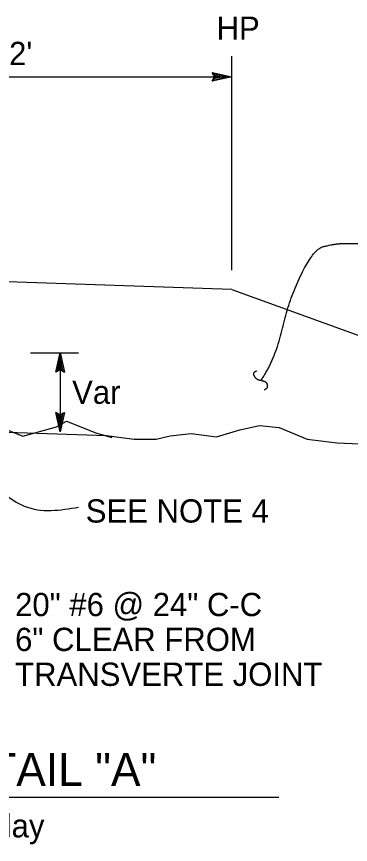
# Model space of a CAD drawing. Extents: x -894 to 866, y -476 to 714.
# Drawn here: x 503.6 to 604.2, y -218.7 to 30.5 of the extents above; entities that cross this region are included whole.
import ezdxf

# ---------------------------------------------------------------- set-up
doc = ezdxf.new("R2010")
doc.units = 0
for name, color, linetype in [('56 Stage 3 Anno', 7, 'Continuous'), ('57 Undefined', 7, 'Continuous'), ('60 Nongeo Data', 7, 'Continuous')]:
    doc.layers.add(name, color=color, linetype=linetype)

msp = doc.modelspace()

# ---------------------------------------------------------------- linework, layer by layer
at = {"layer": '56 Stage 3 Anno'}
for p, q in [((568.48, -45.83), (568.48, 18.62)), ((448.48, 12.33), (568.48, 12.33)), ((507.81, -70.77), (522.33, -70.77)), ((516.74, -70.67), (516.74, -94.55))]:
    msp.add_line(p, q, dxfattribs=at)
for points in [[(562.57, 13.65), (568.48, 12.33), (562.57, 11.02), (562.78, 11.37), (567.11, 12.33), (562.78, 13.3), (562.99, 12.95), (565.76, 12.33), (562.99, 11.72), (563.2, 12.07), (564.4, 12.33), (563.2, 12.6), (563.36, 12.33), (562.57, 11.02), (563.36, 12.33)], [(515.42, -76.58), (516.74, -70.67), (518.05, -76.58), (517.7, -76.37), (516.74, -72.04), (515.77, -76.37), (516.12, -76.16), (516.74, -73.39), (517.35, -76.16), (517, -75.95), (516.74, -74.75), (516.47, -75.95), (516.74, -75.79), (518.05, -76.58), (516.74, -75.79)], [(518.06, -88.65), (516.74, -94.55), (515.43, -88.65), (515.78, -88.86), (516.74, -93.18), (517.71, -88.86), (517.36, -89.06), (516.74, -91.83), (516.13, -89.07), (516.48, -89.28), (516.74, -90.47), (517.01, -89.27), (516.74, -89.43), (515.43, -88.65), (516.74, -89.43)]]:
    msp.add_lwpolyline(points, close=True, dxfattribs=at)
msp.add_spline([(499.28, -95.85), (496.61, -107.19), (505.96, -116.87), (522.3, -117.2)], degree=3, dxfattribs=at)
at = {"layer": '57 Undefined'}
msp.add_line((403.87, -204.5), (582.67, -204.5), dxfattribs=at)
at = {"layer": '60 Nongeo Data'}
for p, q in [((568.48, -51.65), (458.72, -47.91)), ((568.48, -51.65), (701.13, -99.7)), ((448.48, -92.77), (530.71, -95.58))]:
    msp.add_line(p, q, dxfattribs=at)
for points in [[(448.48, -92.77), (459.49, -101.34), (466.64, -103.06), (476.36, -103.34), (481.37, -98.85), (485.67, -89.73), (493.22, -89.85), (496.51, -92.18), (505.48, -95.82), (515.71, -93.04), (518.66, -91.34), (527.52, -94.77), (532.38, -96.2)], [(529.95, -95.48), (539.07, -96.74), (545.71, -96.74), (549.9, -95.69), (556.2, -94.99), (563.89, -96.04), (570.88, -93.94), (576.82, -92.55), (582.76, -93.25), (591.15, -96.74), (600.24, -97.79), (606.89, -98.14), (613.88, -97.44), (622.97, -94.99), (625.76, -93.6), (632.06, -93.94), (643.94, -94.64), (656.53, -96.74), (658.62, -95.34), (663.87, -93.94), (667.71, -93.94), (673.31, -94.99), (703.37, -100.24), (708.97, -98.14)]]:
    msp.add_lwpolyline(points, dxfattribs=at)
for points in [[(577.41, -78.86), (581.76, -72.23), (585.6, -54.92), (593.06, -39.57), (598.76, -38.02), (602.91, -37.71), (611.1, -37.81)], [(576.05, -76.17), (574.96, -76.53), (575.03, -77.62), (576.05, -78.78), (577.79, -79.07), (578.88, -79.58), (579.17, -80.38), (579.17, -81.47), (578.23, -81.9)]]:
    msp.add_open_spline(points, degree=2, dxfattribs=at)

# ---------------------------------------------------------------- texts
at = {"layer": '57 Undefined'}
for s, height, p in [('HP', 7, (563.89, 23.51)), ("2'", 7, (501.39, 15.91)), ('Var', 7, (520.37, -86.08)), ('SEE NOTE 4', 7, (524.47, -121.82)), ('20" #6 @ 24" C-C', 7, (503.2, -149.99)), ('6" CLEAR FROM', 7, (503.2, -160.49)), ('TRANSVERTE JOINT', 7, (503.2, -170.99)), ('OPTIONAL DETAIL "A"', 10, (405.46, -201.15)), ('For concrete overlay', 7, (426.72, -216.61))]:
    msp.add_text(s, height=height, dxfattribs=at).set_placement(p)

doc.saveas('drawing.dxf')
